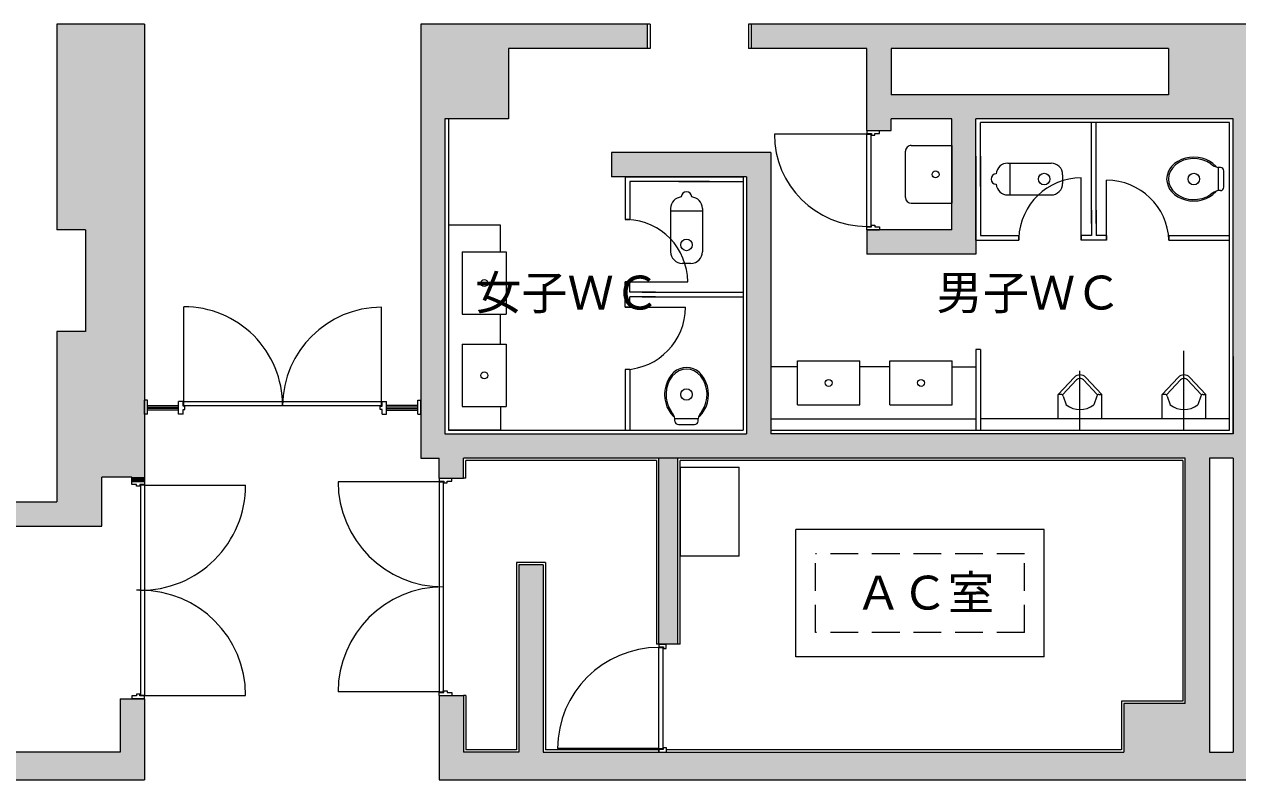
# Model space of a CAD drawing. Units: millimetres, scale not verified. Extents: x -61855 to 52913, y -114842 to -21833.
# Drawn here: x 36122 to 46623, y -94550 to -88010 of the extents above; entities that cross this region are included whole.
import ezdxf
from ezdxf.enums import TextEntityAlignment as Align

# ---------------------------------------------------------------- set-up
doc = ezdxf.new("R2010")
doc.units = ezdxf.units.MM
doc.header["$LTSCALE"] = 200
doc.linetypes.add('DASHED1', pattern=[1.8, 1.2, -0.6])
for name, color, linetype, lineweight in [('0-1_躯体', 7, 'Continuous', 9), ('0-2_建具', 7, 'Continuous', 9), ('0-5_設備機器', 7, 'Continuous', 9)]:
    doc.layers.add(name, color=color, linetype=linetype, lineweight=lineweight)
doc.layers.add('0-4_室名', color=7, linetype='Continuous')
doc.styles.add('・', font='')
doc.styles.get('・').set_extended_font_data('・')

msp = doc.modelspace()

# ---------------------------------------------------------------- linework, layer by layer
at = {"layer": '0-1_躯体'}
for p, q in [((37163.2, -88010), (36403.2, -88010)), ((36403.2, -88010), (36403.2, -89790)), ((41538.2, -88010), (39553.2, -88010)), ((39553.2, -88010), (39553.2, -91765)), ((41513.2, -88010), (41513.2, -88220)), ((41538.2, -88010), (41538.2, -88220)), ((42388.2, -88010), (42388.2, -88220)), ((52913.2, -88010), (42388.2, -88010)), ((42413.2, -88010), (42413.2, -88220)), ((41538.2, -88220), (40313.2, -88220)), ((43413.2, -88220), (42388.2, -88220)), ((43413.2, -88930), (43413.2, -88220)), ((46023.2, -88220), (43623.2, -88220)), ((43623.2, -88220), (43623.2, -88620)), ((46023.2, -88220), (46023.2, -88620)), ((46023.2, -88620), (43623.2, -88620)), ((39793.2, -88830), (39793.2, -91525)), ((44148.2, -88830), (43623.2, -88830)), ((43623.2, -88930), (43623.2, -88830)), ((44148.2, -89790), (44148.2, -88830)), ((46583.2, -88830), (44358.2, -88830)), ((44358.2, -89880), (44358.2, -88830)), ((46583.2, -91555), (46583.2, -88830)), ((43413.2, -88930), (43623.2, -88930)), ((44398.2, -89415.2), (44398.2, -88860)), ((46553.2, -88860), (44398.2, -88860)), ((45358.2, -89735), (45358.2, -88860)), ((45398.2, -89735), (45398.2, -88860)), ((46553.2, -91525), (46553.2, -88860)), ((42583.2, -89120), (41203.2, -89120)), ((41203.2, -89120), (41203.2, -89330)), ((42583.2, -89120), (42583.2, -91555)), ((44398.2, -89151.5), (44398.2, -89735)), ((42373.2, -89330), (41203.2, -89330)), ((41343.4, -89330), (41323.2, -89330)), ((41323.2, -89330), (41323.2, -89700)), ((41323.2, -89330), (42343.2, -89330)), ((41576.5, -89330), (41340.9, -89330)), ((42051.6, -89330), (41428.2, -89330)), ((42343.2, -89330), (42343.2, -91525)), ((42373.2, -89330), (42373.2, -91555)), ((41363.2, -89370), (41363.2, -89700)), ((41576.5, -89370), (41363.2, -89370)), ((42051.6, -89370), (41468.2, -89370)), ((41787.9, -89370), (42343.2, -89370)), ((44398.2, -89626.6), (44398.2, -89840)), ((45358.2, -89619.8), (45358.2, -89840)), ((45398.2, -89619.8), (45398.2, -89840)), ((41363.2, -89700), (41323.2, -89700)), ((45358.2, -89682.4), (45358.2, -89730.8)), ((45358.2, -89711), (45358.2, -89734)), ((45398.2, -89682.4), (45398.2, -89730.8)), ((45398.2, -89711), (45398.2, -89734)), ((36653.2, -89790), (36403.2, -89790)), ((36653.2, -89790), (36653.2, -90670)), ((44358.2, -89859.7), (44358.2, -89880)), ((44398.2, -89840), (44728.2, -89840)), ((44728.2, -89840), (44728.2, -89880)), ((45268.2, -89840), (45268.2, -89880)), ((45268.2, -89880), (45268.2, -89840)), ((45358.2, -89840), (45268.2, -89840)), ((45380.2, -89880), (45378.2, -89880)), ((45488.2, -89840), (45398.2, -89840)), ((45488.2, -89840), (45488.2, -89880)), ((45488.2, -89850), (45488.2, -89880)), ((46028.2, -89840), (46028.2, -89880)), ((46028.2, -89840), (46553.2, -89840)), ((46028.2, -89880), (46553.2, -89880)), ((41363.2, -90240), (41323.2, -90240)), ((41323.2, -90240), (41363.2, -90240)), ((41363.2, -90330), (41363.2, -90240)), ((41323.2, -90352), (41323.2, -90350)), ((41583.4, -90330), (41363.2, -90330)), ((41363.2, -90460), (41363.2, -90370)), ((41583.4, -90370), (41363.2, -90370)), ((41468.2, -90330), (42343.2, -90330)), ((41468.2, -90370), (42343.2, -90370)), ((41492.1, -90330), (41469.1, -90330)), ((41492.1, -90370), (41469.1, -90370)), ((41520.7, -90330), (41472.3, -90330)), ((41520.7, -90370), (41472.3, -90370)), ((41363.2, -90460), (41323.2, -90460)), ((41353.2, -90460), (41323.2, -90460)), ((44398.2, -90824.4), (44358.2, -90824.4)), ((44358.2, -90824.4), (44358.2, -91525)), ((44398.2, -90824.4), (44398.2, -91525)), ((46158.2, -91525), (46158.2, -90837.9)), ((41363.2, -91000), (41323.2, -91000)), ((41323.2, -91000), (41323.2, -91525)), ((41363.2, -91000), (41363.2, -91525)), ((45258.2, -91525), (45258.2, -91008.9)), ((46553.2, -91425), (44398.2, -91425)), ((39793.2, -91525), (42343.2, -91525)), ((42583.2, -91525), (46553.2, -91525)), ((39553.2, -91765), (39713.2, -91765)), ((39713.2, -91940), (39713.2, -91765)), ((46168.2, -91765), (39923.2, -91765)), ((39923.2, -91940), (39923.2, -91765)), ((41613.2, -93375), (41613.2, -91765)), ((41778.2, -93375), (41778.2, -91765)), ((46168.2, -93890), (46168.2, -91765)), ((46583.2, -91765), (46378.2, -91765)), ((46378.2, -91765), (46378.2, -94310)), ((46583.2, -91765), (46583.2, -94310)), ((41593.2, -91785), (39943.2, -91785)), ((39943.2, -91940), (39943.2, -91785)), ((41593.2, -91785), (41593.2, -93375)), ((41798.2, -93375), (41798.2, -91785)), ((46148.2, -91785), (41798.2, -91785)), ((46148.2, -91785), (46148.2, -93870)), ((36793.2, -92355), (36793.2, -91930)), ((37163.2, -91970), (37053.2, -91970)), ((39713.2, -91940), (39923.2, -91940)), ((39943.2, -91940), (39923.2, -91940)), ((34138.8, -92145), (36403.2, -92145)), ((34138.8, -92355), (36793.2, -92355)), ((40613.2, -92690), (40403.2, -92690)), ((40403.2, -92690), (40403.2, -94310)), ((40613.2, -92690), (40613.2, -94310)), ((40633.2, -92670), (40633.2, -94290)), ((41798.2, -93375), (41593.2, -93375)), ((36953.2, -93850), (37163.2, -93850)), ((36953.2, -93850), (36953.2, -94310)), ((37163.2, -93850), (37163.2, -94550)), ((39713.2, -93820), (39713.2, -94550)), ((39713.2, -93820), (39923.2, -93820)), ((39923.2, -93820), (39923.2, -94310)), ((39943.2, -93820), (39923.2, -93820)), ((39943.2, -93820), (39943.2, -94290)), ((46148.2, -93870), (45618.2, -93870)), ((46168.2, -93890), (45638.2, -93890)), ((45638.2, -93890), (45638.2, -94310)), ((41613.2, -94290), (40633.2, -94290)), ((41613.2, -94290), (41613.2, -94310)), ((41678.2, -94290), (41678.2, -94310)), ((36953.2, -94310), (28698.2, -94310)), ((40403.2, -94310), (39923.2, -94310)), ((40613.2, -94310), (45638.2, -94310)), ((46378.2, -94310), (46583.2, -94310)), ((28698.2, -94550), (37163.2, -94550)), ((39713.2, -94550), (52233.2, -94550))]:
    msp.add_line(p, q, dxfattribs=at)
for points in [[(37163.2, -88010), (37163.2, -88022), (37163.2, -91970)], [(40313.2, -88220), (40313.2, -88830), (39763.2, -88830)], [(39763.2, -88830), (39763.2, -91555), (42373.2, -91555)], [(44358.2, -89151.5), (44358.2, -90000), (43413.2, -90000)], [(44358.2, -89626.6), (44358.2, -89880), (44728.2, -89880)], [(44148.2, -89790), (43413.2, -89790), (43413.2, -90000)], [(45488.2, -89840), (45488.2, -89880), (45268.2, -89880)], [(41363.2, -90460), (41323.2, -90460), (41323.2, -90240)], [(36653.2, -90670), (36403.2, -90670), (36403.2, -92145)], [(46583.2, -90886.7), (46583.2, -91555), (42583.2, -91555)], [(37053.2, -91970), (37053.2, -91930), (36793.2, -91930)], [(40633.2, -92670), (40383.2, -92670), (40383.2, -94290), (39943.2, -94290)], [(45618.2, -93870), (45618.2, -94290), (41678.2, -94290)]]:
    msp.add_lwpolyline(points, dxfattribs=at)
at = {"layer": '0-1_躯体', "color": 9}
for points in [[(36653.2, -88010), (36403.2, -88010), (36653.2, -89790), (36403.2, -89790)], [(37163.2, -88010), (36653.2, -88010), (37163.2, -90670), (36653.2, -90670)], [(40313.2, -88830), (40313.2, -88010), (39553.2, -88830), (39553.2, -88010)], [(41513.2, -88010), (40313.2, -88010), (41513.2, -88220), (40313.2, -88220)], [(46888.2, -88010), (42413.2, -88010), (46888.2, -88220), (42413.2, -88220)], [(43623.2, -88220), (43413.2, -88220), (43623.2, -88930), (43413.2, -88930)], [(46783.2, -88220), (46023.2, -88220), (46783.2, -88620), (46023.2, -88620)], [(46783.2, -88620), (43623.2, -88620), (46783.2, -88830), (43623.2, -88830)], [(39553.2, -91765), (39763.2, -91765), (39553.2, -88830), (39763.2, -88830)], [(44358.2, -88830), (44148.2, -88830), (44358.2, -89790), (44148.2, -89790)], [(46783.2, -88830), (46583.2, -88830), (46783.2, -94310), (46583.2, -94310)], [(41203.2, -89120), (41203.2, -89330), (42373.2, -89120), (42373.2, -89330)], [(42583.2, -89120), (42373.2, -89120), (42583.2, -91555), (42373.2, -91555)], [(44358.2, -90000), (44358.2, -89790), (43413.2, -90000), (43413.2, -89790)], [(36403.2, -90670), (36403.2, -92355), (36793.2, -90670), (36793.2, -92355)], [(37163.2, -90670), (36793.2, -90670), (37163.2, -91930), (36793.2, -91930)], [(39763.2, -91555), (39763.2, -91765), (46583.2, -91555), (46583.2, -91765)], [(39923.2, -91940), (39923.2, -91765), (39713.2, -91940), (39713.2, -91765)], [(41778.2, -91765), (41613.2, -91765), (41778.2, -93375), (41613.2, -93375)], [(46378.2, -91765), (46168.2, -91765), (46378.2, -93890), (46168.2, -93890)], [(37163.2, -91970), (37163.2, -91930), (37053.2, -91970), (37053.2, -91930)], [(36403.2, -92145), (33263.2, -92145), (36403.2, -92355), (33263.2, -92355)], [(40613.2, -94310), (40613.2, -92690), (40403.2, -94310), (40403.2, -92690)], [(37163.2, -93850), (36953.2, -93850), (37163.2, -94310), (36953.2, -94310)], [(39923.2, -93820), (39713.2, -93820), (39923.2, -94310), (39713.2, -94310)], [(45638.2, -93890), (45638.2, -94310), (46378.2, -93890), (46378.2, -94310)], [(28698.2, -94550), (36953.2, -94550), (28698.2, -94310), (36953.2, -94310)], [(33916.7, -94549.9), (37163.2, -94549.9), (33916.7, -94310), (37163.2, -94310)], [(46888.2, -94310), (39713.2, -94310), (46888.2, -94550), (39713.2, -94550)]]:
    msp.add_solid(points, dxfattribs=at)
at = {"layer": '0-2_建具'}
for p, q in [((43413.2, -88930), (43523.2, -88930)), ((43413.2, -89760), (43413.2, -88961.3)), ((41323.2, -89700), (41363.2, -89700)), ((43413.2, -89760), (43448.2, -89760)), ((43413.2, -89790), (43523.2, -89790)), ((44728.2, -89880), (44728.2, -89840)), ((45488.2, -89840), (45488.2, -89880)), ((46028.2, -89840), (46028.2, -89880)), ((46028.2, -89850), (46028.2, -89880)), ((41363.2, -90240), (41323.2, -90240)), ((41363.2, -90460), (41323.2, -90460)), ((41353.2, -91000), (41323.2, -91000)), ((41363.2, -91000), (41323.2, -91000)), ((37188.2, -91265), (37163.2, -91265)), ((37163.2, -91385), (37163.2, -91265)), ((37188.2, -91385), (37188.2, -91265)), ((37188.2, -91310), (37458.2, -91310)), ((37188.2, -91325), (37458.2, -91325)), ((37458.2, -91335), (37188.2, -91335)), ((37458.2, -91350), (37188.2, -91350)), ((37458.2, -91385), (37458.2, -91275)), ((37498.2, -91345), (37513.2, -91345)), ((37498.2, -91385), (37498.2, -91345)), ((37503.2, -91275), (39213.2, -91275)), ((37503.2, -91310), (37503.2, -91275)), ((37503.2, -91310), (39218.2, -91310)), ((39218.2, -91345), (39203.2, -91345)), ((39213.2, -91315), (39213.2, -91275)), ((39218.2, -91385), (39218.2, -91345)), ((39258.2, -91385), (39258.2, -91275)), ((39528.2, -91310), (39258.2, -91310)), ((39528.2, -91325), (39258.2, -91325)), ((39258.2, -91335), (39528.2, -91335)), ((39258.2, -91350), (39528.2, -91350)), ((39528.2, -91265), (39553.2, -91265)), ((39528.2, -91385), (39528.2, -91265)), ((39553.2, -91385), (39553.2, -91265)), ((37188.2, -91385), (37163.2, -91385)), ((37498.2, -91385), (37458.2, -91385)), ((39218.2, -91385), (39258.2, -91385)), ((39528.2, -91385), (39553.2, -91385)), ((41798.2, -91845), (42307.9, -91845)), ((41798.2, -91845), (41798.2, -92615)), ((42308.2, -92615), (42308.2, -91844.3)), ((37163.2, -91970), (37053.2, -91970)), ((39713.2, -91940), (39823.2, -91940)), ((39713.2, -91970), (39713.2, -93790)), ((37163.2, -92000), (37128.2, -92000)), ((37128.2, -92000), (37128.2, -93820)), ((37163.2, -92000), (37163.2, -93820)), ((42798.2, -93485), (42798.2, -92385)), ((42308.2, -92615), (41798.2, -92615)), ((37123.2, -92910), (37093.2, -92910)), ((41613.2, -93375), (41678.2, -93375)), ((41613.2, -93405), (41648.2, -93405)), ((41613.2, -94280), (41613.2, -93405)), ((41648.2, -93405), (41648.2, -94280)), ((44948.2, -93485), (42798.2, -93485)), ((37163.2, -93850), (37053.2, -93850)), ((37163.2, -93820), (37128.2, -93820)), ((39713.2, -93790), (39748.2, -93790)), ((39713.2, -93820), (39823.2, -93820)), ((39748.2, -93790), (39748.2, -93780)), ((41613.2, -94280), (41648.2, -94280)), ((41613.2, -94310), (41678.2, -94310))]:
    msp.add_line(p, q, dxfattribs=at)
at = {"layer": '0-2_建具', "color": 4, "lineweight": 5}
for p, q in [((43413.2, -88961.3), (42613.2, -88961.3)), ((45268.2, -89860), (45268.2, -89340)), ((45488.2, -89880), (45488.2, -89360)), ((41343.2, -90240), (41863.2, -90240)), ((37503.2, -91275), (37503.2, -90455)), ((39213.2, -91275), (39213.2, -90460)), ((41323.2, -90460), (41843.2, -90460)), ((39713.2, -91970), (38838.2, -91970)), ((37163.2, -92000), (38038.2, -92000)), ((37163.2, -93820), (38038.2, -93820)), ((39713.2, -93790), (38838.2, -93790)), ((41613.2, -94280), (40738.2, -94280))]:
    msp.add_line(p, q, dxfattribs=at)
at = {"layer": '0-2_建具', "linetype": 'DASHED1'}
for p, q in [((44778.2, -92595), (42968.2, -92595)), ((42968.2, -93275), (42968.2, -92595)), ((44778.2, -93275), (44778.2, -92595)), ((44778.2, -93275), (42968.2, -93275))]:
    msp.add_line(p, q, dxfattribs=at)
at = {"layer": '0-2_建具'}
for points in [[(43413.2, -88930), (43413.2, -88955), (43453.2, -88955), (43453.2, -88970), (43483.2, -88970), (43483.2, -88955), (43523.2, -88955), (43523.2, -88930)], [(43413.2, -88960), (43448.2, -88960), (43448.2, -89760)], [(43413.2, -89790), (43413.2, -89765), (43453.2, -89765), (43453.2, -89750), (43483.2, -89750), (43483.2, -89765), (43523.2, -89765), (43523.2, -89790)], [(37513.2, -91345), (37513.2, -91315), (37498.2, -91315), (37498.2, -91275), (37458.2, -91275)], [(39203.2, -91345), (39203.2, -91315), (39218.2, -91315), (39218.2, -91275), (39258.2, -91275)], [(37163.2, -91970), (37163.2, -91995), (37123.2, -91995), (37123.2, -92010), (37093.2, -92010), (37093.2, -91995), (37053.2, -91995), (37053.2, -91970)], [(39713.2, -91940), (39713.2, -91965), (39753.2, -91965), (39753.2, -91980), (39783.2, -91980), (39783.2, -91965), (39823.2, -91965), (39823.2, -91940)], [(39713.2, -91970), (39748.2, -91970), (39748.2, -93790)], [(44948.2, -93485), (44948.2, -92385), (42798.2, -92385)], [(41613.2, -93375), (41613.2, -93400), (41653.2, -93400), (41653.2, -93415), (41678.2, -93415), (41678.2, -93375)], [(37163.2, -93850), (37163.2, -93825), (37123.2, -93825), (37123.2, -93810), (37093.2, -93810), (37093.2, -93825), (37053.2, -93825), (37053.2, -93850)], [(39713.2, -93820), (39713.2, -93795), (39753.2, -93795), (39753.2, -93780), (39783.2, -93780), (39783.2, -93795), (39823.2, -93795), (39823.2, -93820)], [(41613.2, -94310), (41613.2, -94285), (41653.2, -94285), (41653.2, -94270), (41678.2, -94270), (41678.2, -94310)]]:
    msp.add_lwpolyline(points, dxfattribs=at)
at = {"layer": '0-2_建具', "color": 4, "lineweight": 5}
for centre, radius, start, end in [((43413.2, -88960), 800, 180.09673, 270), ((45268.2, -89880), 540, 90, 177.87405), ((45488.2, -89900), 540, 2.12595, 90), ((41323.2, -90240), 540, 0, 87.87405), ((37503.2, -91310), 855, 359.99999, 90), ((39213.2, -91315), 855, 90, 179.66494), ((41303.2, -90460), 540, 272.12595, 0), ((39748.2, -91970), 910, 180, 270), ((37128.2, -92000), 910, 269.68519, 0), ((37128.2, -93820), 910, 0, 90), ((39748.2, -93790), 910, 90, 180), ((41613.2, -94280), 875, 90, 180)]:
    msp.add_arc(centre, radius, start, end, dxfattribs=at)
at = {"layer": '0-5_設備機器'}
for p, q in [((43748.2, -89510), (43748.2, -89110)), ((43798.2, -89060), (44148.2, -89060)), ((44148.2, -89060), (44148.2, -89560)), ((44633.2, -89212.5), (45008.2, -89212.5)), ((44653.2, -89487.5), (44653.2, -89212.5)), ((46433, -89238.3), (46433, -89243.7)), ((46453.2, -89250), (46453.2, -89450)), ((46473.2, -89250), (46453.2, -89250)), ((45108.2, -89312.5), (45108.2, -89387.5)), ((46503.2, -89420), (46503.2, -89280)), ((46433, -89456.3), (46433, -89461.7)), ((46473.2, -89450), (46453.2, -89450)), ((43798.2, -89560), (44148.2, -89560)), ((44633.2, -89487.5), (45008.2, -89487.5)), ((41715.7, -89605), (41715.7, -89980)), ((41715.7, -89625), (41990.7, -89625)), ((41990.7, -89605), (41990.7, -89980)), ((39793.2, -89750), (39793.2, -91525)), ((39913.2, -89980), (39913.2, -90520)), ((39913.2, -89980), (40293.2, -89980)), ((40293.2, -89980), (40293.2, -90520)), ((41890.7, -90080), (41815.7, -90080)), ((39913.2, -90520), (40293.2, -90520)), ((40243.2, -90780), (40243.2, -90520)), ((39913.2, -90780), (39913.2, -91320)), ((39913.2, -90780), (40293.2, -90780)), ((40293.2, -90780), (40293.2, -91320)), ((42813.2, -90924.4), (43353.2, -90924.4)), ((42813.2, -91304.4), (42813.2, -90924.4)), ((43353.2, -91304.4), (43353.2, -90924.4)), ((43613.2, -90924.4), (44153.2, -90924.4)), ((43613.2, -91304.4), (43613.2, -90924.4)), ((44153.2, -91304.4), (44153.2, -90924.4)), ((43613.2, -90974.4), (43353.2, -90974.4)), ((44153.2, -90974.4), (44358.2, -90974.4)), ((44358.2, -90974.4), (44358.2, -91424.4)), ((45068.2, -91215), (45207.2, -91067)), ((45105.7, -91218.9), (45229, -91087.6)), ((45407.9, -91215.9), (45287.3, -91087.6)), ((45448.2, -91215), (45309.2, -91067)), ((45968.2, -91215), (46107.2, -91067)), ((46005.7, -91218.9), (46129, -91087.6)), ((46307.9, -91215.9), (46187.3, -91087.6)), ((46348.2, -91215), (46209.2, -91067)), ((45068.2, -91425), (45068.2, -91215)), ((45093.8, -91215), (45068.2, -91215)), ((45112.7, -91228.7), (45138.2, -91305)), ((45403.6, -91228.7), (45378.2, -91305)), ((45422.6, -91215), (45448.2, -91215)), ((45448.2, -91425), (45448.2, -91215)), ((45968.2, -91425), (45968.2, -91215)), ((45993.8, -91215), (45968.2, -91215)), ((46012.7, -91228.7), (46038.2, -91305)), ((46303.6, -91228.7), (46278.2, -91305)), ((46322.6, -91215), (46348.2, -91215)), ((46348.2, -91425), (46348.2, -91215)), ((39913.2, -91320), (40293.2, -91320)), ((40243.2, -91320), (40243.2, -91525)), ((42813.2, -91304.4), (43353.2, -91304.4)), ((43613.2, -91304.4), (44153.2, -91304.4)), ((41746.9, -91404.8), (41741.5, -91404.8)), ((41953.2, -91425), (41753.2, -91425)), ((41753.2, -91445), (41753.2, -91425)), ((41953.2, -91445), (41953.2, -91425)), ((41964.9, -91404.8), (41959.5, -91404.8)), ((42583.2, -91424.4), (44358.2, -91424.4)), ((45448.2, -91425), (45068.2, -91425)), ((46348.2, -91425), (45968.2, -91425)), ((40243.2, -91525), (39793.2, -91525)), ((41783.2, -91475), (41923.2, -91475))]:
    msp.add_line(p, q, dxfattribs=at)
for points in [[(40243.2, -89980), (40243.2, -89750), (39793.2, -89750)], [(42813.2, -90974.4), (42583.2, -90974.4), (42583.2, -91424.4)]]:
    msp.add_lwpolyline(points, dxfattribs=at)
for centre, radius in [((44008.2, -89310), 30), ((44948.2, -89350), 50), ((46243.2, -89350), 50), ((41853.2, -89920), 50), ((40103.2, -90250), 30), ((40103.2, -91050), 30), ((43083.2, -91114.4), 30), ((43883.2, -91114.4), 30), ((41853.2, -91215), 50)]:
    msp.add_circle(centre, radius, dxfattribs=at)
for centre, radius, start, end in [((43798.2, -89110), 50, 89.99985, 180.00005), ((44633.2, -89312.5), 100, 90, 175.71104), ((45008.2, -89312.5), 100, 0.00005, 90), ((46487.6, -89104.3), 149.7, 229.26181, 256.71165), ((46473.2, -89280), 30, 0.0002, 89.99985), ((44533.2, -89350), 45, 90, 269.99985), ((41853.2, -89505), 45, 0, 179.99985), ((44633.2, -89387.5), 100, 184.28937, 269.99985), ((45008.2, -89387.5), 100, 269.99985, 0.00005), ((46487.6, -89595.6), 149.7, 103.28787, 130.73772), ((46473.2, -89420), 30, 270, 0.0002), ((41815.7, -89605), 100, 94.28937, 179.99985), ((41890.7, -89605), 100, 0, 85.71104), ((43798.2, -89510), 50, 180.00005, 270), ((41815.7, -89980), 100, 179.99985, 270.00005), ((41890.7, -89980), 100, 270.00005, 0), ((45258.2, -91115), 70, 43.21404, 136.78607), ((45258.2, -91115), 40, 43.21404, 136.78607), ((46158.2, -91115), 70, 43.21404, 136.78607), ((46158.2, -91115), 40, 43.21404, 136.78607), ((45093.8, -91235), 20, 18.43475, 90.00005), ((45422.6, -91235), 20, 90.00005, 161.56477), ((45993.8, -91235), 20, 18.43475, 90.00005), ((46322.6, -91235), 20, 90.00005, 161.56477), ((45258.2, -91145), 200, 233.13008, 306.87003), ((46158.2, -91145), 200, 233.13008, 306.87003), ((41607.5, -91459.4), 149.7, 13.28787, 40.73772), ((41783.2, -91445), 30, 180, 270.0002), ((41923.2, -91445), 30, 270.0002, 359.99985), ((42098.8, -91459.4), 149.7, 139.26181, 166.71165)]:
    msp.add_arc(centre, radius, start, end, dxfattribs=at)
for centre, major_axis, start_param, end_param in [((46243.2, -89350), (235, 0), 0.6301218, 5.6530598), ((46243.2, -89350), (220, 0), 0.8406998, 5.4424799), ((41853.2, -91215), (0, -235), 0.6301218, 5.6530598), ((41853.2, -91215), (0, -220), 0.8406998, 5.4424799)]:
    msp.add_ellipse(centre, major_axis=major_axis, ratio=0.8068, start_param=start_param, end_param=end_param, dxfattribs=at)

# ---------------------------------------------------------------- texts
at = {"layer": '0-4_室名', "style": '・'}
for s, p in [('女子ＷＣ', (40023.8, -90567.5)), ('男子ＷＣ', (44016.4, -90567.5)), ('ＡＣ室', (43314.5, -93165.1))]:
    msp.add_text(s, height=293.3, dxfattribs=at).set_placement(p, align=Align.BOTTOM_LEFT)

doc.saveas('drawing.dxf')
